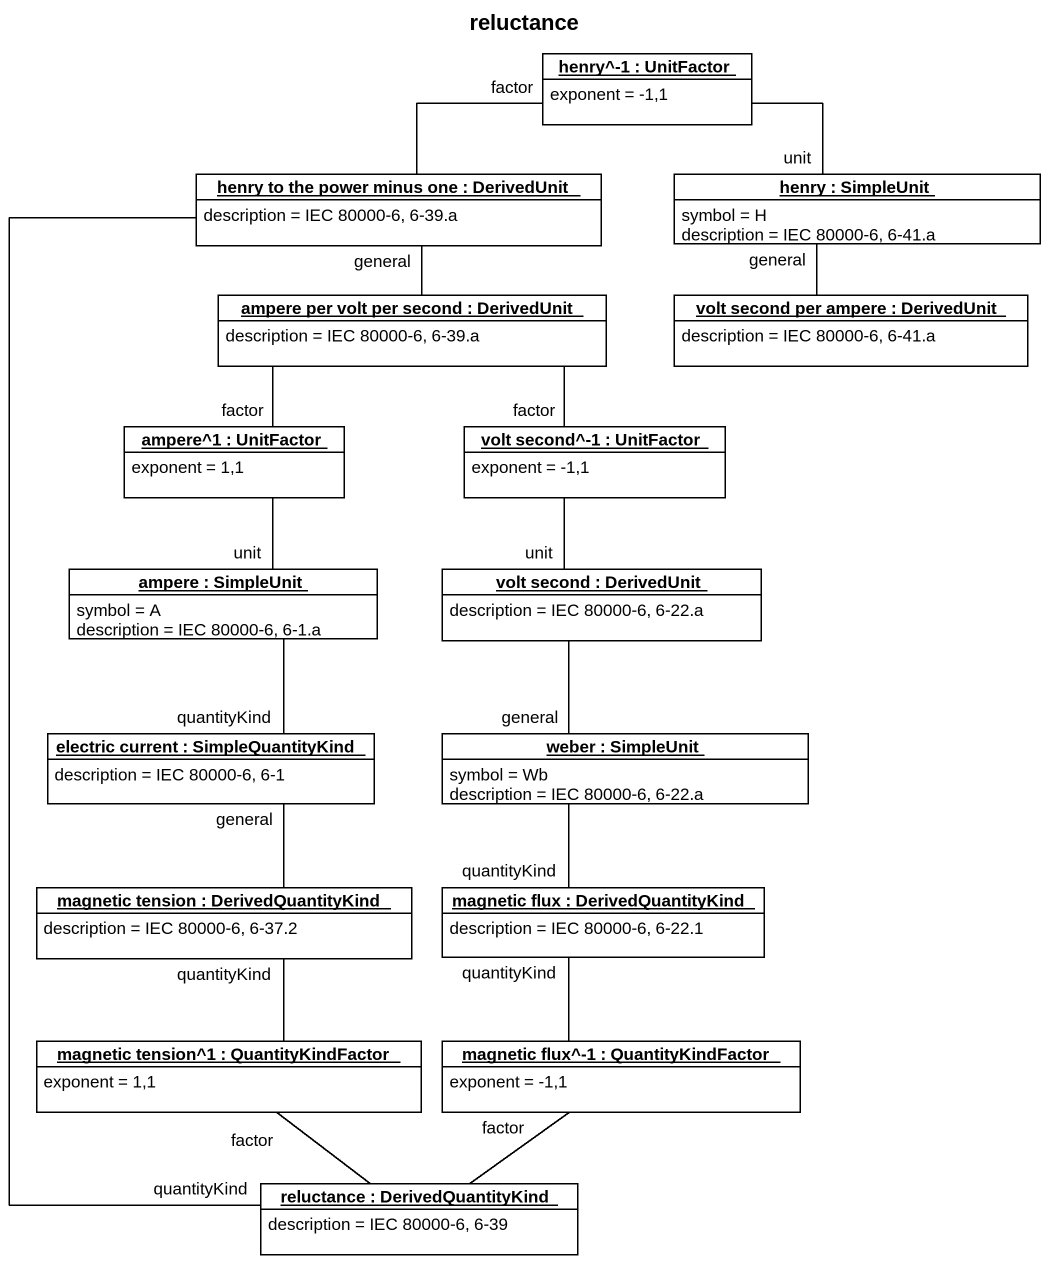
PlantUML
@startuml
title reluctance
hide circle
hide empty members
object "henry^-1 : UnitFactor" as henry_1 #FFFFFF {
  exponent = -1,1
}
object "henry to the power minus one : DerivedUnit" as henry_to_the_power_minus_one #FFFFFF {
  description = IEC 80000-6, 6-39.a
}
object "henry : SimpleUnit" as henry #FFFFFF {
  symbol = H
  description = IEC 80000-6, 6-41.a
}
object "ampere per volt per second : DerivedUnit" as ampere_per_volt_per_second #FFFFFF {
  description = IEC 80000-6, 6-39.a
}
object "volt second per ampere : DerivedUnit" as volt_second_per_ampere #FFFFFF {
  description = IEC 80000-6, 6-41.a
}
object "ampere^1 : UnitFactor" as ampere_1 #FFFFFF {
  exponent = 1,1
}
object "volt second^-1 : UnitFactor" as volt_second_1 #FFFFFF {
  exponent = -1,1
}
object "ampere : SimpleUnit" as ampere #FFFFFF {
  symbol = A
  description = IEC 80000-6, 6-1.a
}
object "volt second : DerivedUnit" as volt_second #FFFFFF {
  description = IEC 80000-6, 6-22.a
}
object "electric current : SimpleQuantityKind" as electric_current #FFFFFF {
  description = IEC 80000-6, 6-1
}
object "weber : SimpleUnit" as weber #FFFFFF {
  symbol = Wb
  description = IEC 80000-6, 6-22.a
}
object "magnetic tension : DerivedQuantityKind" as magnetic_tension #FFFFFF {
  description = IEC 80000-6, 6-37.2
}
object "magnetic flux : DerivedQuantityKind" as magnetic_flux #FFFFFF {
  description = IEC 80000-6, 6-22.1
}
object "magnetic tension^1 : QuantityKindFactor" as magnetic_tension_1 #FFFFFF {
  exponent = 1,1
}
object "magnetic flux^-1 : QuantityKindFactor" as magnetic_flux_1 #FFFFFF {
  exponent = -1,1
}
object "reluctance : DerivedQuantityKind" as reluctance #FFFFFF {
  description = IEC 80000-6, 6-39
}
henry_1 -left- henry_to_the_power_minus_one : factor
henry_to_the_power_minus_one -- ampere_per_volt_per_second : general
henry_to_the_power_minus_one -- reluctance : quantityKind
henry -left- henry_1 : unit
henry -- volt_second_per_ampere : general
ampere_1 -up- ampere_per_volt_per_second : factor
volt_second_1 -up- ampere_per_volt_per_second : factor
ampere -up- ampere_1 : unit
ampere -- electric_current : quantityKind
volt_second -up- volt_second_1 : unit
weber -up- volt_second : general
weber -- magnetic_flux : quantityKind
magnetic_tension -up- electric_current : general
magnetic_tension -- magnetic_tension_1 : quantityKind
magnetic_flux -- magnetic_flux_1 : quantityKind
magnetic_tension_1 -- reluctance : factor
magnetic_flux_1 -- reluctance : factor
@enduml
